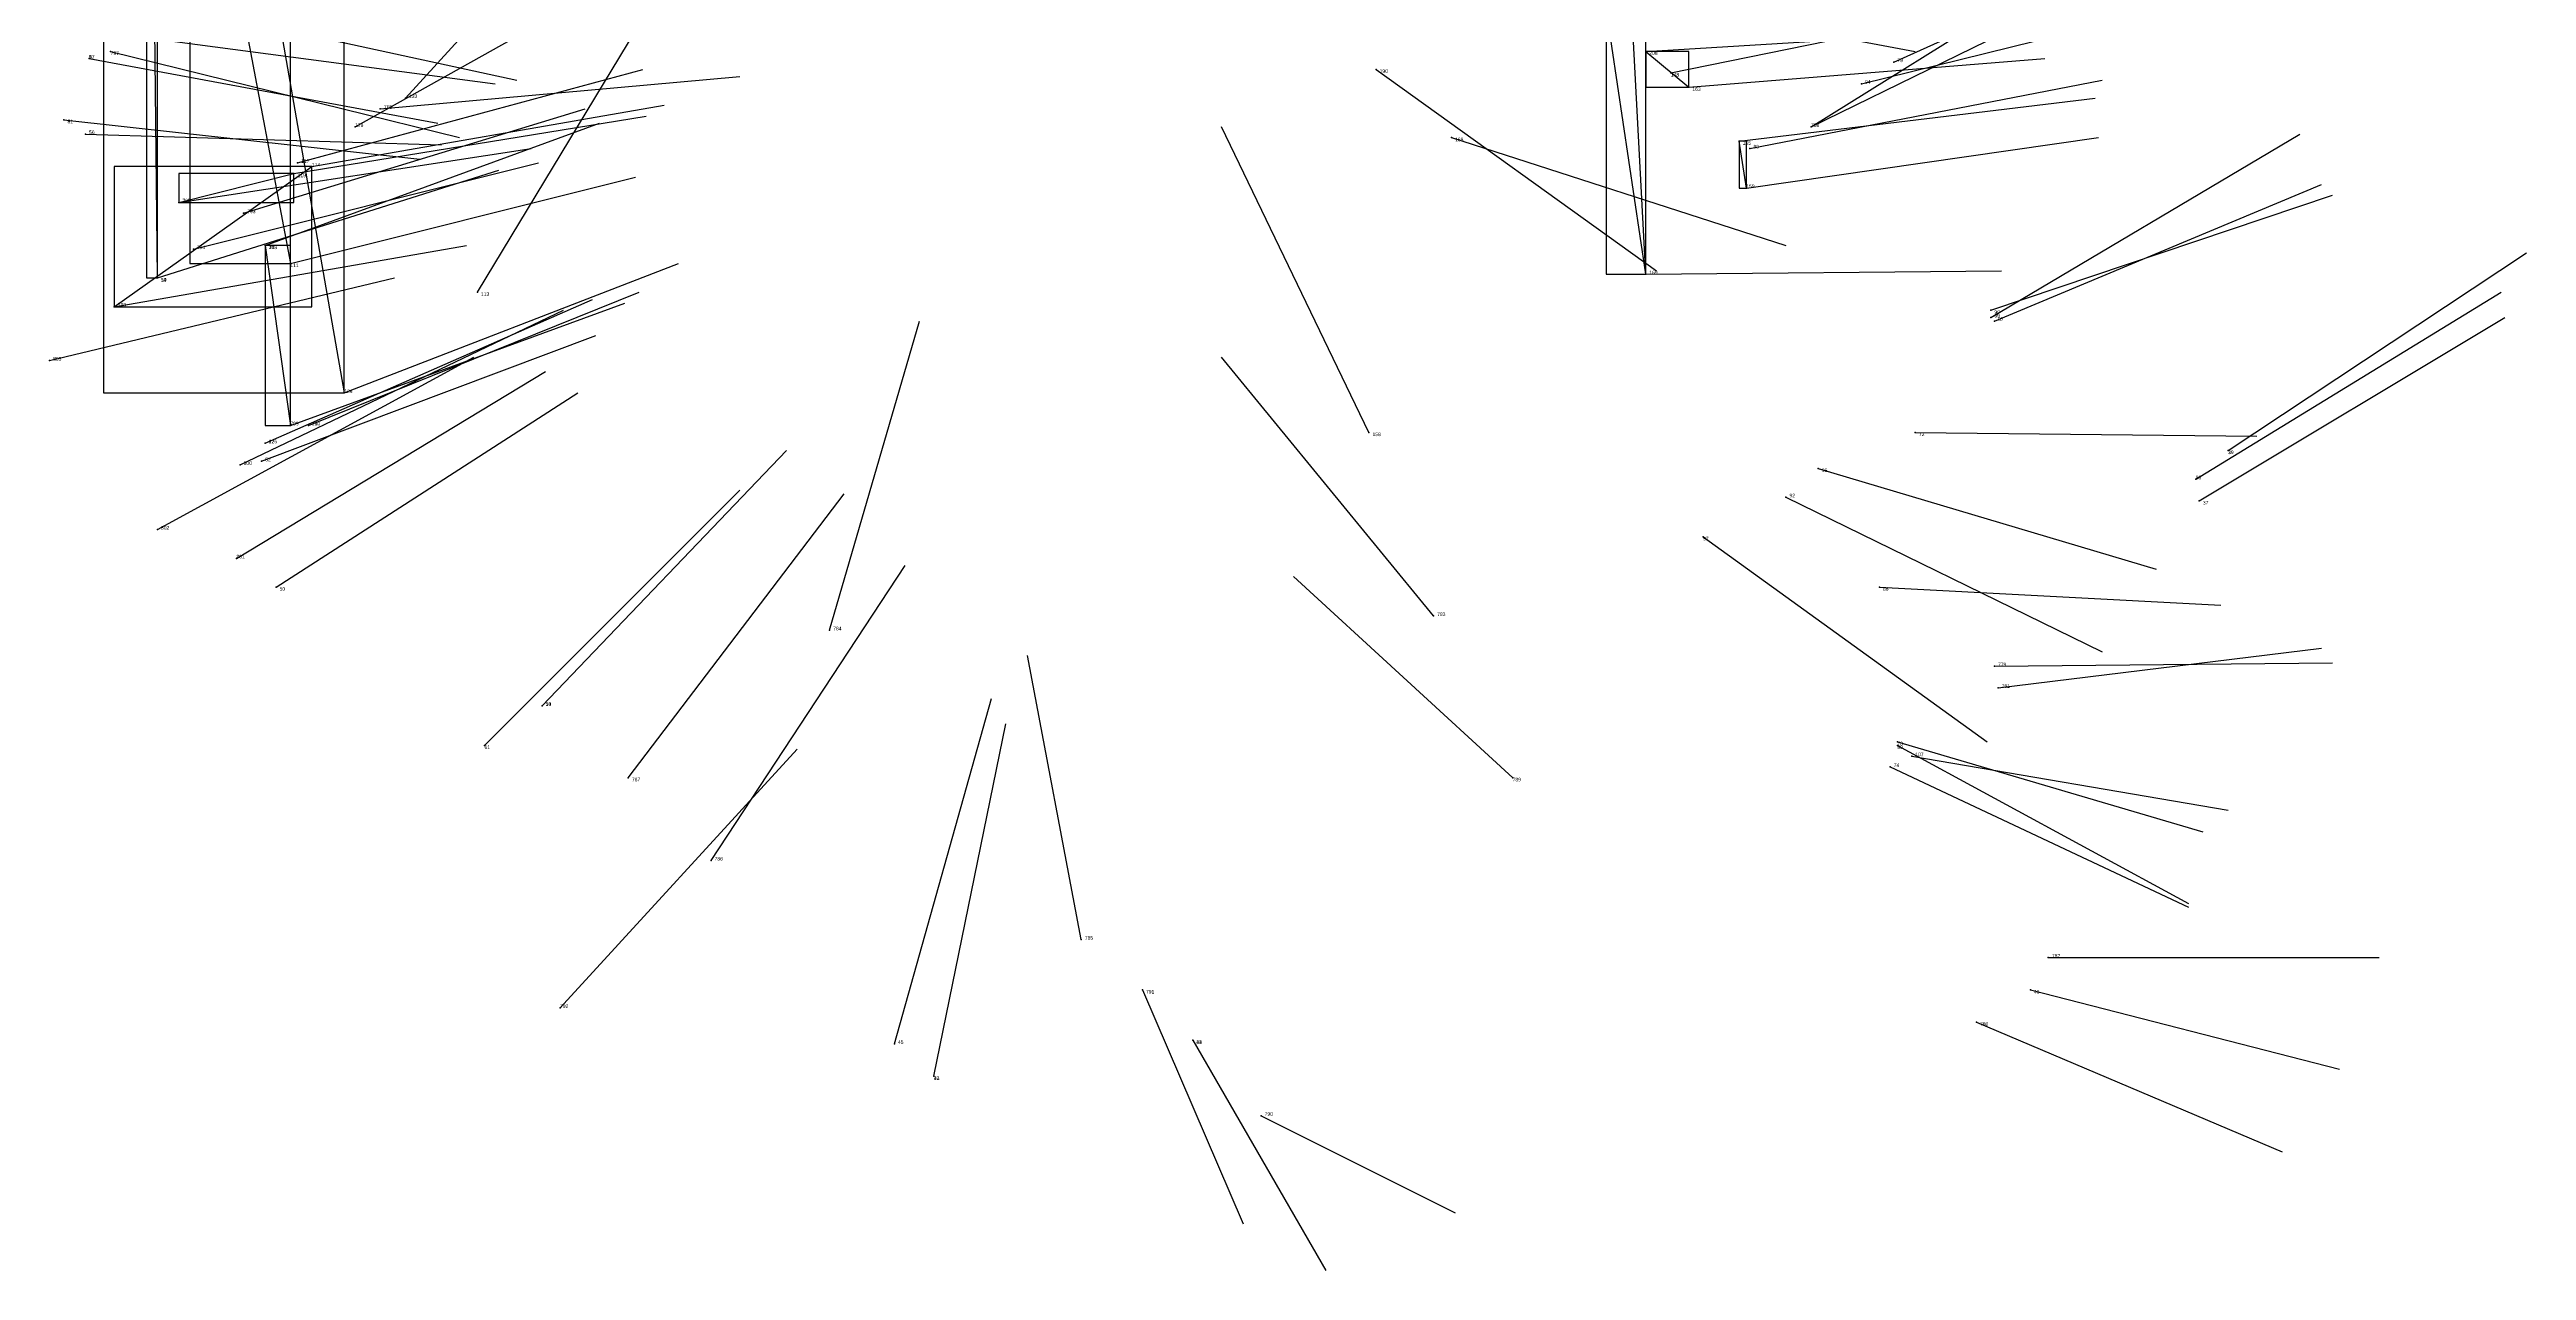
# Model space of a CAD drawing. Extents: x 59.1 to 70.8, y 600.3 to 605.1.
# Drawn here: x 68.146 to 68.835, y 600.389 to 600.729 of the extents above; entities that cross this region are included whole.
import ezdxf

# ---------------------------------------------------------------- set-up
doc = ezdxf.new("R2010")
doc.units = 0
for name, color, linetype in [('Clients', 3, 'CONTINUOUS'), ('Facilities', 3, 'CONTINUOUS'), ('Facilities_lines', 3, 'CONTINUOUS'), ('Min_max_boxes', 1, 'CONTINUOUS'), ('Normals', 1, 'CONTINUOUS'), ('Source_points', 5, 'CONTINUOUS'), ('Text', 3, 'CONTINUOUS')]:
    doc.layers.add(name, color=color, linetype=linetype)

msp = doc.modelspace()

# ---------------------------------------------------------------- linework, layer by layer
at = {"layer": 'Clients', "color": 5}
for p in [(68.157, 600.726, 443.226), (68.602, 600.718, 443.613), (68.15, 600.709, 443.263), (68.616, 600.703, 443.557), (68.214, 600.694, 443.669), (68.219, 600.696, 443.735), (68.206, 600.674, 443.571), (68.176, 600.665, 443.352), (68.213, 600.669, 443.646), (68.228, 600.633, 443.628), (68.213, 600.624, 443.367), (68.218, 600.624, 443.566), (68.206, 600.619, 443.502), (68.752, 600.617, 442.887), (68.205, 600.614, 443.437), (68.743, 600.609, 442.966), (68.283, 600.546, 443.435), (68.697, 600.467, 443.093), (68.464, 600.453, 443.224), (68.392, 600.443, 443.222)]:
    msp.add_point(p, dxfattribs=at)
at = {"layer": 'Facilities', "color": 3}
for p in [(68.157, 600.726, 443.226), (68.163, 600.728, 443.291), (68.59, 600.728, 443.669), (68.515, 600.723, 443.784), (68.597, 600.722, 443.495), (68.65, 600.719, 443.456), (68.659, 600.725, 443.222), (68.238, 600.712, 443.589), (68.245, 600.715, 443.854), (68.15, 600.709, 443.263), (68.156, 600.705, 443.342), (68.231, 600.707, 443.793), (68.636, 600.707, 443.155), (68.636, 600.707, 443.077), (68.536, 600.704, 443.729), (68.619, 600.701, 443.441), (68.215, 600.697, 443.533), (68.182, 600.686, 443.416), (68.618, 600.69, 443.542), (68.2, 600.683, 443.473), (68.186, 600.673, 443.413), (68.206, 600.674, 443.571), (68.176, 600.665, 443.352), (68.59, 600.666, 443.629), (68.164, 600.657, 443.29), (68.265, 600.661, 443.741), (68.686, 600.656, 443.231), (68.686, 600.654, 443.079), (68.687, 600.653, 443.153), (68.146, 600.642, 443.233), (68.218, 600.624, 443.566), (68.513, 600.622, 443.602), (68.665, 600.622, 443.152), (68.206, 600.619, 443.502), (68.752, 600.617, 442.887), (68.199, 600.613, 443.307), (68.205, 600.614, 443.437), (68.638, 600.612, 443.323), (68.743, 600.609, 442.966), (68.629, 600.604, 443.404), (68.744, 600.603, 442.946), (68.176, 600.595, 443.252), (68.606, 600.593, 443.463), (68.198, 600.587, 443.294), (68.209, 600.579, 443.369), (68.655, 600.579, 443.169), (68.363, 600.567, 443.427), (68.531, 600.571, 443.383), (68.687, 600.557, 443.064), (68.688, 600.551, 443.04), (68.283, 600.546, 443.435), (68.267, 600.535, 443.319), (68.66, 600.536, 443.15), (68.66, 600.535, 443.223), (68.307, 600.526, 443.381), (68.553, 600.526, 443.248), (68.658, 600.529, 443.205), (68.664, 600.532, 443.125), (68.33, 600.503, 443.327), (68.433, 600.481, 443.335), (68.702, 600.476, 443.047), (68.45, 600.467, 443.279), (68.697, 600.467, 443.093), (68.288, 600.462, 443.232), (68.682, 600.458, 443.131), (68.381, 600.452, 443.278), (68.464, 600.453, 443.224), (68.392, 600.443, 443.222), (68.483, 600.432, 443.172)]:
    msp.add_point(p, dxfattribs=at)
at = {"layer": 'Facilities_lines', "color": 3}
for p, q in [((68.161, 601.017, 444.396), (68.228, 600.633, 443.628)), ((68.176, 600.665, 443.352), (68.173, 600.953, 444.17)), ((68.185, 600.817, 443.84), (68.213, 600.669, 443.646)), ((68.59, 600.666, 443.629), (68.582, 600.82, 443.778)), ((68.59, 600.666, 443.629), (68.579, 600.74, 443.725)), ((68.157, 600.726, 443.226), (68.157, 600.726, 443.226)), ((68.59, 600.728, 443.669), (68.602, 600.718, 443.613)), ((68.15, 600.709, 443.263), (68.15, 600.709, 443.263)), ((68.618, 600.69, 443.542), (68.616, 600.703, 443.557)), ((68.164, 600.657, 443.29), (68.219, 600.696, 443.735)), ((68.182, 600.686, 443.416), (68.214, 600.694, 443.669)), ((68.206, 600.674, 443.571), (68.206, 600.674, 443.571)), ((68.206, 600.674, 443.571), (68.213, 600.624, 443.367)), ((68.176, 600.665, 443.352), (68.176, 600.665, 443.352)), ((68.218, 600.624, 443.566), (68.218, 600.624, 443.566)), ((68.206, 600.619, 443.502), (68.206, 600.619, 443.502)), ((68.752, 600.617, 442.887), (68.752, 600.617, 442.887)), ((68.205, 600.614, 443.437), (68.205, 600.614, 443.437)), ((68.743, 600.609, 442.966), (68.743, 600.609, 442.966)), ((68.283, 600.546, 443.435), (68.283, 600.546, 443.435)), ((68.697, 600.467, 443.093), (68.697, 600.467, 443.093)), ((68.464, 600.453, 443.224), (68.464, 600.453, 443.224)), ((68.392, 600.443, 443.222), (68.392, 600.443, 443.222))]:
    msp.add_line(p, q, dxfattribs=at)
at = {"layer": 'Min_max_boxes', "color": 1}
for p, q in [((68.161, 601.017, 443.628), (68.161, 600.633, 443.628)), ((68.161, 601.017, 444.396), (68.161, 600.633, 444.396)), ((68.228, 600.633, 443.628), (68.228, 601.017, 443.628)), ((68.228, 600.633, 444.396), (68.228, 601.017, 444.396)), ((68.173, 600.953, 443.352), (68.173, 600.665, 443.352)), ((68.173, 600.953, 444.17), (68.173, 600.665, 444.17)), ((68.176, 600.665, 443.352), (68.176, 600.953, 443.352)), ((68.176, 600.665, 444.17), (68.176, 600.953, 444.17)), ((68.185, 600.817, 443.646), (68.185, 600.669, 443.646)), ((68.185, 600.817, 443.84), (68.185, 600.669, 443.84)), ((68.213, 600.669, 443.646), (68.213, 600.817, 443.646)), ((68.213, 600.669, 443.84), (68.213, 600.817, 443.84)), ((68.579, 600.82, 443.629), (68.579, 600.666, 443.629)), ((68.579, 600.82, 443.778), (68.579, 600.666, 443.778)), ((68.59, 600.666, 443.629), (68.59, 600.82, 443.629)), ((68.59, 600.666, 443.778), (68.59, 600.82, 443.778)), ((68.157, 600.726, 443.226), (68.157, 600.726, 443.226)), ((68.157, 600.726, 443.226), (68.157, 600.726, 443.226)), ((68.157, 600.726, 443.226), (68.157, 600.726, 443.226)), ((68.157, 600.726, 443.226), (68.157, 600.726, 443.226)), ((68.157, 600.726, 443.226), (68.157, 600.726, 443.226)), ((68.157, 600.726, 443.226), (68.157, 600.726, 443.226)), ((68.157, 600.726, 443.226), (68.157, 600.726, 443.226)), ((68.157, 600.726, 443.226), (68.157, 600.726, 443.226)), ((68.157, 600.726, 443.226), (68.157, 600.726, 443.226)), ((68.157, 600.726, 443.226), (68.157, 600.726, 443.226)), ((68.157, 600.726, 443.226), (68.157, 600.726, 443.226)), ((68.157, 600.726, 443.226), (68.157, 600.726, 443.226)), ((68.602, 600.728, 443.613), (68.59, 600.728, 443.613)), ((68.59, 600.728, 443.613), (68.59, 600.718, 443.613)), ((68.602, 600.728, 443.669), (68.59, 600.728, 443.669)), ((68.59, 600.728, 443.669), (68.59, 600.718, 443.669)), ((68.59, 600.728, 443.613), (68.59, 600.728, 443.669)), ((68.602, 600.718, 443.613), (68.602, 600.728, 443.613)), ((68.602, 600.718, 443.669), (68.602, 600.728, 443.669)), ((68.602, 600.728, 443.613), (68.602, 600.728, 443.669)), ((68.59, 600.718, 443.613), (68.602, 600.718, 443.613)), ((68.59, 600.718, 443.669), (68.602, 600.718, 443.669)), ((68.59, 600.718, 443.613), (68.59, 600.718, 443.669)), ((68.602, 600.718, 443.613), (68.602, 600.718, 443.669)), ((68.15, 600.709, 443.263), (68.15, 600.709, 443.263)), ((68.15, 600.709, 443.263), (68.15, 600.709, 443.263)), ((68.15, 600.709, 443.263), (68.15, 600.709, 443.263)), ((68.15, 600.709, 443.263), (68.15, 600.709, 443.263)), ((68.15, 600.709, 443.263), (68.15, 600.709, 443.263)), ((68.15, 600.709, 443.263), (68.15, 600.709, 443.263)), ((68.15, 600.709, 443.263), (68.15, 600.709, 443.263)), ((68.15, 600.709, 443.263), (68.15, 600.709, 443.263)), ((68.15, 600.709, 443.263), (68.15, 600.709, 443.263)), ((68.15, 600.709, 443.263), (68.15, 600.709, 443.263)), ((68.15, 600.709, 443.263), (68.15, 600.709, 443.263)), ((68.15, 600.709, 443.263), (68.15, 600.709, 443.263)), ((68.618, 600.703, 443.542), (68.616, 600.703, 443.542)), ((68.616, 600.703, 443.542), (68.616, 600.69, 443.542)), ((68.618, 600.703, 443.557), (68.616, 600.703, 443.557)), ((68.616, 600.703, 443.557), (68.616, 600.69, 443.557)), ((68.616, 600.703, 443.542), (68.616, 600.703, 443.557)), ((68.618, 600.69, 443.542), (68.618, 600.703, 443.542)), ((68.618, 600.69, 443.557), (68.618, 600.703, 443.557)), ((68.618, 600.703, 443.542), (68.618, 600.703, 443.557)), ((68.219, 600.696, 443.29), (68.164, 600.696, 443.29)), ((68.164, 600.696, 443.29), (68.164, 600.657, 443.29)), ((68.219, 600.696, 443.735), (68.164, 600.696, 443.735)), ((68.164, 600.696, 443.735), (68.164, 600.657, 443.735)), ((68.164, 600.696, 443.29), (68.164, 600.696, 443.735)), ((68.214, 600.694, 443.416), (68.182, 600.694, 443.416)), ((68.182, 600.694, 443.416), (68.182, 600.686, 443.416)), ((68.214, 600.694, 443.669), (68.182, 600.694, 443.669)), ((68.182, 600.694, 443.669), (68.182, 600.686, 443.669)), ((68.182, 600.694, 443.416), (68.182, 600.694, 443.669)), ((68.214, 600.686, 443.416), (68.214, 600.694, 443.416)), ((68.214, 600.686, 443.669), (68.214, 600.694, 443.669)), ((68.214, 600.694, 443.416), (68.214, 600.694, 443.669)), ((68.219, 600.657, 443.29), (68.219, 600.696, 443.29)), ((68.219, 600.657, 443.735), (68.219, 600.696, 443.735)), ((68.219, 600.696, 443.29), (68.219, 600.696, 443.735)), ((68.182, 600.686, 443.416), (68.214, 600.686, 443.416)), ((68.182, 600.686, 443.669), (68.214, 600.686, 443.669)), ((68.182, 600.686, 443.416), (68.182, 600.686, 443.669)), ((68.214, 600.686, 443.416), (68.214, 600.686, 443.669)), ((68.616, 600.69, 443.542), (68.618, 600.69, 443.542)), ((68.616, 600.69, 443.557), (68.618, 600.69, 443.557)), ((68.616, 600.69, 443.542), (68.616, 600.69, 443.557)), ((68.618, 600.69, 443.542), (68.618, 600.69, 443.557)), ((68.213, 600.674, 443.367), (68.206, 600.674, 443.367)), ((68.206, 600.674, 443.367), (68.206, 600.624, 443.367)), ((68.213, 600.674, 443.571), (68.206, 600.674, 443.571)), ((68.206, 600.674, 443.571), (68.206, 600.624, 443.571)), ((68.206, 600.674, 443.367), (68.206, 600.674, 443.571)), ((68.213, 600.624, 443.367), (68.213, 600.674, 443.367)), ((68.213, 600.624, 443.571), (68.213, 600.674, 443.571)), ((68.213, 600.674, 443.367), (68.213, 600.674, 443.571)), ((68.173, 600.665, 443.352), (68.176, 600.665, 443.352)), ((68.173, 600.665, 444.17), (68.176, 600.665, 444.17)), ((68.173, 600.665, 443.352), (68.173, 600.665, 444.17)), ((68.176, 600.665, 443.352), (68.176, 600.665, 444.17)), ((68.185, 600.669, 443.646), (68.213, 600.669, 443.646)), ((68.185, 600.669, 443.84), (68.213, 600.669, 443.84)), ((68.185, 600.669, 443.646), (68.185, 600.669, 443.84)), ((68.213, 600.669, 443.646), (68.213, 600.669, 443.84)), ((68.579, 600.666, 443.629), (68.59, 600.666, 443.629)), ((68.579, 600.666, 443.778), (68.59, 600.666, 443.778)), ((68.579, 600.666, 443.629), (68.579, 600.666, 443.778)), ((68.59, 600.666, 443.629), (68.59, 600.666, 443.778)), ((68.164, 600.657, 443.29), (68.219, 600.657, 443.29)), ((68.164, 600.657, 443.735), (68.219, 600.657, 443.735)), ((68.164, 600.657, 443.29), (68.164, 600.657, 443.735)), ((68.219, 600.657, 443.29), (68.219, 600.657, 443.735)), ((68.161, 600.633, 443.628), (68.228, 600.633, 443.628)), ((68.161, 600.633, 444.396), (68.228, 600.633, 444.396)), ((68.161, 600.633, 443.628), (68.161, 600.633, 444.396)), ((68.228, 600.633, 443.628), (68.228, 600.633, 444.396)), ((68.206, 600.624, 443.367), (68.213, 600.624, 443.367)), ((68.206, 600.624, 443.571), (68.213, 600.624, 443.571)), ((68.206, 600.624, 443.367), (68.206, 600.624, 443.571)), ((68.213, 600.624, 443.367), (68.213, 600.624, 443.571)), ((68.218, 600.624, 443.566), (68.218, 600.624, 443.566)), ((68.218, 600.624, 443.566), (68.218, 600.624, 443.566)), ((68.218, 600.624, 443.566), (68.218, 600.624, 443.566)), ((68.218, 600.624, 443.566), (68.218, 600.624, 443.566)), ((68.218, 600.624, 443.566), (68.218, 600.624, 443.566)), ((68.218, 600.624, 443.566), (68.218, 600.624, 443.566)), ((68.218, 600.624, 443.566), (68.218, 600.624, 443.566)), ((68.218, 600.624, 443.566), (68.218, 600.624, 443.566)), ((68.218, 600.624, 443.566), (68.218, 600.624, 443.566)), ((68.218, 600.624, 443.566), (68.218, 600.624, 443.566)), ((68.218, 600.624, 443.566), (68.218, 600.624, 443.566)), ((68.218, 600.624, 443.566), (68.218, 600.624, 443.566)), ((68.206, 600.619, 443.502), (68.206, 600.619, 443.502)), ((68.206, 600.619, 443.502), (68.206, 600.619, 443.502)), ((68.206, 600.619, 443.502), (68.206, 600.619, 443.502)), ((68.206, 600.619, 443.502), (68.206, 600.619, 443.502)), ((68.206, 600.619, 443.502), (68.206, 600.619, 443.502)), ((68.206, 600.619, 443.502), (68.206, 600.619, 443.502)), ((68.206, 600.619, 443.502), (68.206, 600.619, 443.502)), ((68.206, 600.619, 443.502), (68.206, 600.619, 443.502)), ((68.206, 600.619, 443.502), (68.206, 600.619, 443.502)), ((68.206, 600.619, 443.502), (68.206, 600.619, 443.502)), ((68.206, 600.619, 443.502), (68.206, 600.619, 443.502)), ((68.206, 600.619, 443.502), (68.206, 600.619, 443.502)), ((68.752, 600.617, 442.887), (68.752, 600.617, 442.887)), ((68.752, 600.617, 442.887), (68.752, 600.617, 442.887)), ((68.752, 600.617, 442.887), (68.752, 600.617, 442.887)), ((68.752, 600.617, 442.887), (68.752, 600.617, 442.887)), ((68.752, 600.617, 442.887), (68.752, 600.617, 442.887)), ((68.752, 600.617, 442.887), (68.752, 600.617, 442.887)), ((68.752, 600.617, 442.887), (68.752, 600.617, 442.887)), ((68.752, 600.617, 442.887), (68.752, 600.617, 442.887)), ((68.752, 600.617, 442.887), (68.752, 600.617, 442.887)), ((68.752, 600.617, 442.887), (68.752, 600.617, 442.887)), ((68.752, 600.617, 442.887), (68.752, 600.617, 442.887)), ((68.752, 600.617, 442.887), (68.752, 600.617, 442.887)), ((68.205, 600.614, 443.437), (68.205, 600.614, 443.437)), ((68.205, 600.614, 443.437), (68.205, 600.614, 443.437)), ((68.205, 600.614, 443.437), (68.205, 600.614, 443.437)), ((68.205, 600.614, 443.437), (68.205, 600.614, 443.437)), ((68.205, 600.614, 443.437), (68.205, 600.614, 443.437)), ((68.205, 600.614, 443.437), (68.205, 600.614, 443.437)), ((68.205, 600.614, 443.437), (68.205, 600.614, 443.437)), ((68.205, 600.614, 443.437), (68.205, 600.614, 443.437)), ((68.205, 600.614, 443.437), (68.205, 600.614, 443.437)), ((68.205, 600.614, 443.437), (68.205, 600.614, 443.437)), ((68.205, 600.614, 443.437), (68.205, 600.614, 443.437)), ((68.205, 600.614, 443.437), (68.205, 600.614, 443.437)), ((68.743, 600.609, 442.966), (68.743, 600.609, 442.966)), ((68.743, 600.609, 442.966), (68.743, 600.609, 442.966)), ((68.743, 600.609, 442.966), (68.743, 600.609, 442.966)), ((68.743, 600.609, 442.966), (68.743, 600.609, 442.966)), ((68.743, 600.609, 442.966), (68.743, 600.609, 442.966)), ((68.743, 600.609, 442.966), (68.743, 600.609, 442.966)), ((68.743, 600.609, 442.966), (68.743, 600.609, 442.966)), ((68.743, 600.609, 442.966), (68.743, 600.609, 442.966)), ((68.743, 600.609, 442.966), (68.743, 600.609, 442.966)), ((68.743, 600.609, 442.966), (68.743, 600.609, 442.966)), ((68.743, 600.609, 442.966), (68.743, 600.609, 442.966)), ((68.743, 600.609, 442.966), (68.743, 600.609, 442.966)), ((68.283, 600.546, 443.435), (68.283, 600.546, 443.435)), ((68.283, 600.546, 443.435), (68.283, 600.546, 443.435)), ((68.283, 600.546, 443.435), (68.283, 600.546, 443.435)), ((68.283, 600.546, 443.435), (68.283, 600.546, 443.435)), ((68.283, 600.546, 443.435), (68.283, 600.546, 443.435)), ((68.283, 600.546, 443.435), (68.283, 600.546, 443.435)), ((68.283, 600.546, 443.435), (68.283, 600.546, 443.435)), ((68.283, 600.546, 443.435), (68.283, 600.546, 443.435)), ((68.283, 600.546, 443.435), (68.283, 600.546, 443.435)), ((68.283, 600.546, 443.435), (68.283, 600.546, 443.435)), ((68.283, 600.546, 443.435), (68.283, 600.546, 443.435)), ((68.283, 600.546, 443.435), (68.283, 600.546, 443.435)), ((68.697, 600.467, 443.093), (68.697, 600.467, 443.093)), ((68.697, 600.467, 443.093), (68.697, 600.467, 443.093)), ((68.697, 600.467, 443.093), (68.697, 600.467, 443.093)), ((68.697, 600.467, 443.093), (68.697, 600.467, 443.093)), ((68.697, 600.467, 443.093), (68.697, 600.467, 443.093)), ((68.697, 600.467, 443.093), (68.697, 600.467, 443.093)), ((68.697, 600.467, 443.093), (68.697, 600.467, 443.093)), ((68.697, 600.467, 443.093), (68.697, 600.467, 443.093)), ((68.697, 600.467, 443.093), (68.697, 600.467, 443.093)), ((68.697, 600.467, 443.093), (68.697, 600.467, 443.093)), ((68.697, 600.467, 443.093), (68.697, 600.467, 443.093)), ((68.697, 600.467, 443.093), (68.697, 600.467, 443.093)), ((68.464, 600.453, 443.224), (68.464, 600.453, 443.224)), ((68.464, 600.453, 443.224), (68.464, 600.453, 443.224)), ((68.464, 600.453, 443.224), (68.464, 600.453, 443.224)), ((68.464, 600.453, 443.224), (68.464, 600.453, 443.224)), ((68.464, 600.453, 443.224), (68.464, 600.453, 443.224)), ((68.464, 600.453, 443.224), (68.464, 600.453, 443.224)), ((68.464, 600.453, 443.224), (68.464, 600.453, 443.224)), ((68.464, 600.453, 443.224), (68.464, 600.453, 443.224)), ((68.464, 600.453, 443.224), (68.464, 600.453, 443.224)), ((68.464, 600.453, 443.224), (68.464, 600.453, 443.224)), ((68.464, 600.453, 443.224), (68.464, 600.453, 443.224)), ((68.464, 600.453, 443.224), (68.464, 600.453, 443.224)), ((68.392, 600.443, 443.222), (68.392, 600.443, 443.222)), ((68.392, 600.443, 443.222), (68.392, 600.443, 443.222)), ((68.392, 600.443, 443.222), (68.392, 600.443, 443.222)), ((68.392, 600.443, 443.222), (68.392, 600.443, 443.222)), ((68.392, 600.443, 443.222), (68.392, 600.443, 443.222)), ((68.392, 600.443, 443.222), (68.392, 600.443, 443.222)), ((68.392, 600.443, 443.222), (68.392, 600.443, 443.222)), ((68.392, 600.443, 443.222), (68.392, 600.443, 443.222)), ((68.392, 600.443, 443.222), (68.392, 600.443, 443.222)), ((68.392, 600.443, 443.222), (68.392, 600.443, 443.222)), ((68.392, 600.443, 443.222), (68.392, 600.443, 443.222)), ((68.392, 600.443, 443.222), (68.392, 600.443, 443.222))]:
    msp.add_line(p, q, dxfattribs=at)
at = {"layer": 'Normals', "color": 1}
for p, q in [((68.245, 600.715, 443.854), (68.31, 600.786, 443.826)), ((68.636, 600.707, 443.077), (68.721, 600.76, 443.082)), ((68.659, 600.725, 443.222), (68.75, 600.766, 443.213)), ((68.231, 600.707, 443.793), (68.315, 600.754, 443.768)), ((68.569, 600.746, 443.778), (68.665, 600.728, 443.801)), ((68.636, 600.707, 443.155), (68.726, 600.751, 443.159)), ((68.179, 600.741, 443.349), (68.276, 600.72, 443.341)), ((68.265, 600.661, 443.741), (68.314, 600.742, 443.708)), ((68.597, 600.722, 443.495), (68.695, 600.742, 443.502)), ((68.65, 600.719, 443.456), (68.747, 600.743, 443.464)), ((68.59, 600.728, 443.669), (68.689, 600.734, 443.684)), ((68.157, 600.726, 443.226), (68.254, 600.708, 443.245)), ((68.157, 600.726, 443.226), (68.254, 600.708, 443.245)), ((68.163, 600.728, 443.291), (68.26, 600.704, 443.287)), ((68.171, 600.732, 443.423), (68.27, 600.719, 443.413)), ((68.171, 600.732, 443.423), (68.27, 600.719, 443.413)), ((68.602, 600.718, 443.613), (68.701, 600.726, 443.628)), ((68.215, 600.697, 443.533), (68.311, 600.723, 443.526)), ((68.238, 600.712, 443.589), (68.338, 600.721, 443.586)), ((68.515, 600.723, 443.784), (68.593, 600.667, 443.813)), ((68.619, 600.701, 443.441), (68.717, 600.72, 443.446)), ((68.2, 600.683, 443.473), (68.295, 600.712, 443.462)), ((68.219, 600.696, 443.735), (68.317, 600.713, 443.726)), ((68.616, 600.703, 443.557), (68.715, 600.715, 443.568)), ((68.15, 600.709, 443.263), (68.249, 600.698, 443.262)), ((68.15, 600.709, 443.263), (68.249, 600.698, 443.262)), ((68.156, 600.705, 443.342), (68.255, 600.702, 443.33)), ((68.206, 600.674, 443.571), (68.299, 600.708, 443.56)), ((68.206, 600.674, 443.571), (68.299, 600.708, 443.56)), ((68.214, 600.694, 443.669), (68.312, 600.71, 443.658)), ((68.513, 600.622, 443.602), (68.472, 600.707, 443.57)), ((68.686, 600.654, 443.079), (68.772, 600.705, 443.083)), ((68.182, 600.686, 443.416), (68.28, 600.701, 443.404)), ((68.536, 600.704, 443.729), (68.629, 600.674, 443.752)), ((68.618, 600.69, 443.542), (68.716, 600.704, 443.553)), ((68.176, 600.665, 443.352), (68.271, 600.695, 443.346)), ((68.176, 600.665, 443.352), (68.271, 600.695, 443.346)), ((68.186, 600.673, 443.413), (68.282, 600.697, 443.398)), ((68.213, 600.669, 443.646), (68.309, 600.693, 443.635)), ((68.687, 600.653, 443.153), (68.778, 600.691, 443.168)), ((68.686, 600.656, 443.231), (68.781, 600.688, 443.233)), ((68.164, 600.657, 443.29), (68.262, 600.674, 443.282)), ((68.752, 600.617, 442.887), (68.835, 600.672, 442.887)), ((68.752, 600.617, 442.887), (68.835, 600.672, 442.887)), ((68.146, 600.642, 443.233), (68.242, 600.665, 443.252)), ((68.228, 600.633, 443.628), (68.321, 600.669, 443.618)), ((68.59, 600.666, 443.629), (68.689, 600.667, 443.643)), ((68.206, 600.619, 443.502), (68.297, 600.659, 443.492)), ((68.206, 600.619, 443.502), (68.297, 600.659, 443.492)), ((68.213, 600.624, 443.367), (68.306, 600.658, 443.357)), ((68.218, 600.624, 443.566), (68.31, 600.661, 443.555)), ((68.218, 600.624, 443.566), (68.31, 600.661, 443.555)), ((68.743, 600.609, 442.966), (68.828, 600.661, 442.97)), ((68.743, 600.609, 442.966), (68.828, 600.661, 442.97)), ((68.199, 600.613, 443.307), (68.289, 600.656, 443.305)), ((68.363, 600.567, 443.427), (68.388, 600.653, 443.383)), ((68.744, 600.603, 442.946), (68.829, 600.654, 442.958)), ((68.176, 600.595, 443.252), (68.264, 600.643, 443.252)), ((68.205, 600.614, 443.437), (68.298, 600.649, 443.425)), ((68.205, 600.614, 443.437), (68.298, 600.649, 443.425)), ((68.531, 600.571, 443.383), (68.472, 600.643, 443.348)), ((68.198, 600.587, 443.294), (68.284, 600.639, 443.298)), ((68.209, 600.579, 443.369), (68.293, 600.633, 443.361)), ((68.665, 600.622, 443.152), (68.76, 600.621, 443.185)), ((68.283, 600.546, 443.435), (68.351, 600.617, 443.419)), ((68.283, 600.546, 443.435), (68.351, 600.617, 443.419)), ((68.638, 600.612, 443.323), (68.732, 600.584, 443.344)), ((68.267, 600.535, 443.319), (68.338, 600.606, 443.317)), ((68.307, 600.526, 443.381), (68.367, 600.605, 443.369)), ((68.629, 600.604, 443.404), (68.717, 600.561, 443.425)), ((68.606, 600.593, 443.463), (68.685, 600.536, 443.487)), ((68.33, 600.503, 443.327), (68.384, 600.585, 443.309)), ((68.553, 600.526, 443.248), (68.492, 600.582, 443.192)), ((68.655, 600.579, 443.169), (68.75, 600.574, 443.199)), ((68.433, 600.481, 443.335), (68.418, 600.56, 443.275)), ((68.688, 600.551, 443.04), (68.778, 600.562, 443.081)), ((68.687, 600.557, 443.064), (68.781, 600.558, 443.099)), ((68.381, 600.452, 443.278), (68.408, 600.548, 443.267)), ((68.392, 600.443, 443.222), (68.412, 600.541, 443.224)), ((68.392, 600.443, 443.222), (68.412, 600.541, 443.224)), ((68.288, 600.462, 443.232), (68.354, 600.534, 443.254)), ((68.66, 600.536, 443.15), (68.745, 600.511, 443.197)), ((68.66, 600.535, 443.223), (68.741, 600.491, 443.261)), ((68.658, 600.529, 443.205), (68.741, 600.49, 443.244)), ((68.664, 600.532, 443.125), (68.752, 600.517, 443.171)), ((68.702, 600.476, 443.047), (68.794, 600.476, 443.085)), ((68.45, 600.467, 443.279), (68.478, 600.402, 443.35)), ((68.697, 600.467, 443.093), (68.783, 600.445, 443.139)), ((68.697, 600.467, 443.093), (68.783, 600.445, 443.139)), ((68.682, 600.458, 443.131), (68.767, 600.422, 443.17)), ((68.464, 600.453, 443.224), (68.501, 600.389, 443.291)), ((68.464, 600.453, 443.224), (68.501, 600.389, 443.291)), ((68.483, 600.432, 443.172), (68.537, 600.405, 443.252))]:
    msp.add_line(p, q, dxfattribs=at)
at = {"layer": 'Source_points', "color": 5}
for p in [(68.157, 600.726, 443.226), (68.157, 600.726, 443.226), (68.163, 600.728, 443.291), (68.59, 600.728, 443.669), (68.515, 600.723, 443.784), (68.597, 600.722, 443.495), (68.65, 600.719, 443.456), (68.659, 600.725, 443.222), (68.238, 600.712, 443.589), (68.245, 600.715, 443.854), (68.602, 600.718, 443.613), (68.15, 600.709, 443.263), (68.15, 600.709, 443.263), (68.156, 600.705, 443.342), (68.231, 600.707, 443.793), (68.636, 600.707, 443.155), (68.636, 600.707, 443.077), (68.536, 600.704, 443.729), (68.616, 600.703, 443.557), (68.619, 600.701, 443.441), (68.214, 600.694, 443.669), (68.215, 600.697, 443.533), (68.219, 600.696, 443.735), (68.182, 600.686, 443.416), (68.618, 600.69, 443.542), (68.2, 600.683, 443.473), (68.186, 600.673, 443.413), (68.206, 600.674, 443.571), (68.206, 600.674, 443.571), (68.176, 600.665, 443.352), (68.176, 600.665, 443.352), (68.213, 600.669, 443.646), (68.59, 600.666, 443.629), (68.164, 600.657, 443.29), (68.265, 600.661, 443.741), (68.686, 600.656, 443.231), (68.686, 600.654, 443.079), (68.687, 600.653, 443.153), (68.146, 600.642, 443.233), (68.228, 600.633, 443.628), (68.213, 600.624, 443.367), (68.218, 600.624, 443.566), (68.218, 600.624, 443.566), (68.513, 600.622, 443.602), (68.665, 600.622, 443.152), (68.206, 600.619, 443.502), (68.206, 600.619, 443.502), (68.752, 600.617, 442.887), (68.752, 600.617, 442.887), (68.199, 600.613, 443.307), (68.205, 600.614, 443.437), (68.205, 600.614, 443.437), (68.638, 600.612, 443.323), (68.743, 600.609, 442.966), (68.743, 600.609, 442.966), (68.629, 600.604, 443.404), (68.744, 600.603, 442.946), (68.176, 600.595, 443.252), (68.606, 600.593, 443.463), (68.198, 600.587, 443.294), (68.209, 600.579, 443.369), (68.655, 600.579, 443.169), (68.363, 600.567, 443.427), (68.531, 600.571, 443.383), (68.687, 600.557, 443.064), (68.688, 600.551, 443.04), (68.283, 600.546, 443.435), (68.283, 600.546, 443.435), (68.267, 600.535, 443.319), (68.66, 600.536, 443.15), (68.66, 600.535, 443.223), (68.307, 600.526, 443.381), (68.553, 600.526, 443.248), (68.658, 600.529, 443.205), (68.664, 600.532, 443.125), (68.33, 600.503, 443.327), (68.433, 600.481, 443.335), (68.702, 600.476, 443.047), (68.45, 600.467, 443.279), (68.697, 600.467, 443.093), (68.697, 600.467, 443.093), (68.288, 600.462, 443.232), (68.682, 600.458, 443.131), (68.381, 600.452, 443.278), (68.464, 600.453, 443.224), (68.464, 600.453, 443.224), (68.392, 600.443, 443.222), (68.392, 600.443, 443.222), (68.483, 600.432, 443.172)]:
    msp.add_point(p, dxfattribs=at)

# ---------------------------------------------------------------- texts
at = {"layer": 'Text', "color": 3}
for s, p in [('47', (68.157, 600.726, 443.226)), ('5', (68.157, 600.726, 443.226)), ('797', (68.163, 600.727, 443.291)), ('208', (68.591, 600.727, 443.669)), ('79', (68.66, 600.725, 443.222)), ('190', (68.516, 600.722, 443.784)), ('148', (68.597, 600.721, 443.495)), ('94', (68.651, 600.719, 443.456)), ('765', (68.239, 600.712, 443.589)), ('133', (68.246, 600.715, 443.854)), ('163', (68.603, 600.717, 443.613)), ('51', (68.151, 600.708, 443.263)), ('8', (68.151, 600.708, 443.263)), ('56', (68.157, 600.705, 443.342)), ('178', (68.231, 600.707, 443.793)), ('788', (68.636, 600.707, 443.077)), ('75', (68.636, 600.707, 443.155)), ('117', (68.216, 600.697, 443.533)), ('168', (68.537, 600.703, 443.729)), ('165', (68.617, 600.702, 443.557)), ('99', (68.62, 600.701, 443.441)), ('119', (68.215, 600.693, 443.669)), ('114', (68.219, 600.696, 443.735)), ('159', (68.618, 600.69, 443.542)), ('795', (68.183, 600.686, 443.416)), ('793', (68.201, 600.683, 443.473)), ('794', (68.187, 600.673, 443.413)), ('24', (68.207, 600.673, 443.571)), ('108', (68.207, 600.673, 443.571)), ('59', (68.177, 600.664, 443.352)), ('14', (68.177, 600.664, 443.352)), ('111', (68.213, 600.668, 443.646)), ('169', (68.591, 600.666, 443.629)), ('798', (68.165, 600.657, 443.29)), ('113', (68.266, 600.66, 443.741)), ('90', (68.687, 600.655, 443.231)), ('69', (68.687, 600.654, 443.079)), ('87', (68.688, 600.653, 443.153)), ('803', (68.147, 600.642, 443.233)), ('124', (68.228, 600.633, 443.628)), ('799', (68.213, 600.624, 443.367)), ('26', (68.219, 600.624, 443.566)), ('110', (68.219, 600.624, 443.566)), ('158', (68.514, 600.621, 443.602)), ('72', (68.666, 600.621, 443.152)), ('27', (68.207, 600.619, 443.502)), ('126', (68.207, 600.619, 443.502)), ('39', (68.752, 600.616, 442.887)), ('1', (68.752, 600.616, 442.887)), ('800', (68.2, 600.613, 443.307)), ('52', (68.206, 600.614, 443.437)), ('9', (68.206, 600.614, 443.437)), ('95', (68.639, 600.611, 443.323)), ('0', (68.743, 600.609, 442.966)), ('38', (68.743, 600.609, 442.966)), ('92', (68.63, 600.604, 443.404)), ('37', (68.745, 600.602, 442.946)), ('802', (68.177, 600.595, 443.252)), ('801', (68.198, 600.587, 443.294)), ('97', (68.606, 600.592, 443.463)), ('50', (68.21, 600.578, 443.369)), ('86', (68.656, 600.578, 443.169)), ('784', (68.364, 600.567, 443.427)), ('783', (68.532, 600.571, 443.383)), ('779', (68.688, 600.557, 443.064)), ('54', (68.284, 600.546, 443.435)), ('10', (68.284, 600.546, 443.435)), ('781', (68.689, 600.551, 443.04)), ('61', (68.267, 600.534, 443.319)), ('80', (68.66, 600.534, 443.223)), ('78', (68.66, 600.535, 443.15)), ('107', (68.665, 600.532, 443.125)), ('787', (68.308, 600.525, 443.381)), ('789', (68.553, 600.525, 443.248)), ('74', (68.659, 600.529, 443.205)), ('786', (68.331, 600.503, 443.327)), ('785', (68.434, 600.481, 443.335)), ('782', (68.703, 600.476, 443.047)), ('791', (68.451, 600.466, 443.279)), ('46', (68.698, 600.466, 443.093)), ('4', (68.698, 600.466, 443.093)), ('792', (68.288, 600.462, 443.232)), ('780', (68.683, 600.457, 443.131)), ('45', (68.382, 600.452, 443.278)), ('44', (68.465, 600.452, 443.224)), ('33', (68.465, 600.452, 443.224)), ('43', (68.392, 600.442, 443.222)), ('32', (68.392, 600.442, 443.222)), ('790', (68.484, 600.432, 443.172))]:
    msp.add_text(s, height=0.001, dxfattribs=at).set_placement(p)

doc.saveas('drawing.dxf')
